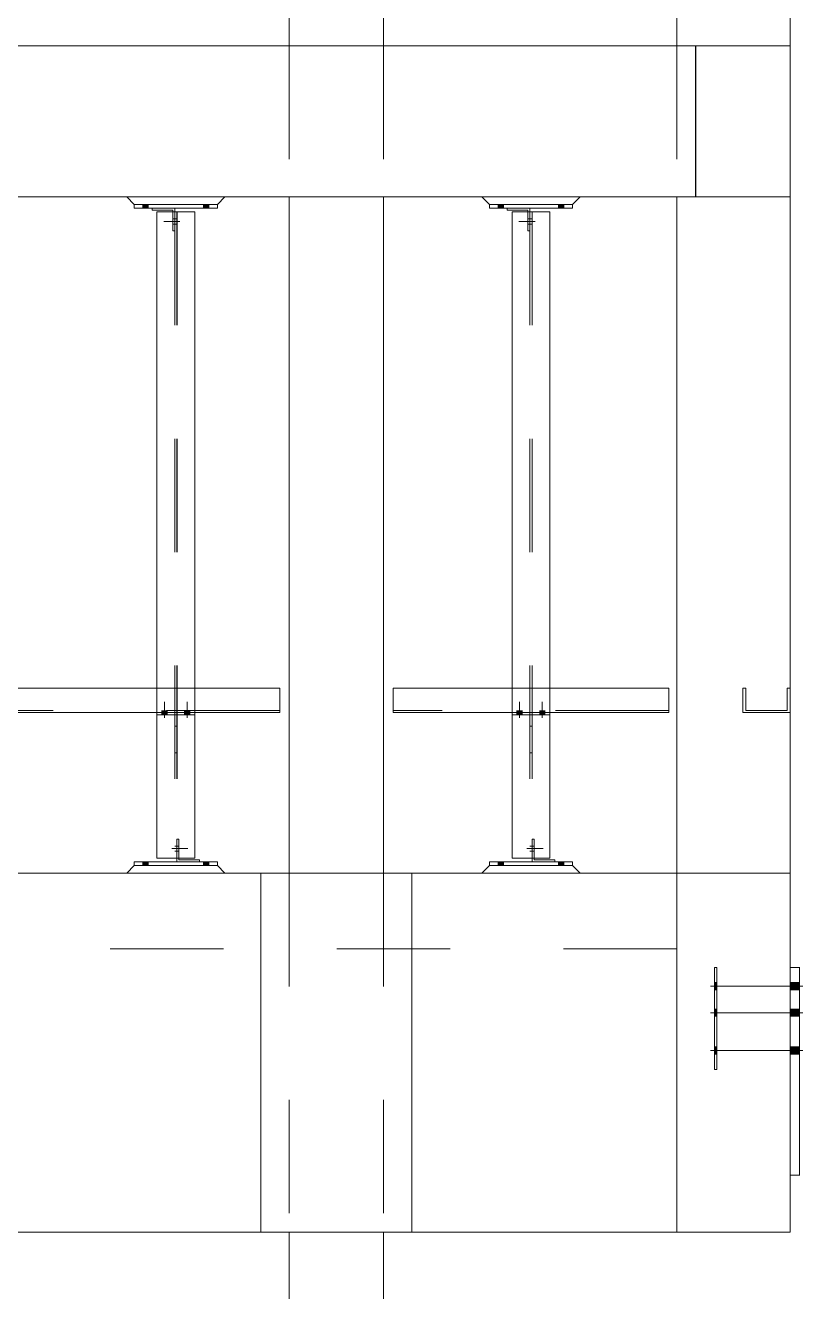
# Model space of a CAD drawing. Header units: millimetres. Extents: x 663313 to 1226001, y 1431724 to 1620898.
# Drawn here: x 663548.433 to 663550.472, y 1524734.771 to 1524738.122 of the extents above; entities that cross this region are included whole.
import ezdxf

# ---------------------------------------------------------------- set-up
doc = ezdxf.new("R2010")
doc.units = ezdxf.units.MM
for name, pattern in [('XKITLINE00', [0]), ('XKITLINE01', [4, 1, -1, 1, -1]), ('XKITLINE02', [4, 2, -2])]:
    doc.linetypes.add(name, pattern=pattern)
for name, color, linetype, lineweight in [('Bolt', 7, 'Continuous', 0), ('Part', 7, 'Continuous', 0), ('S-GRID', 7, 'Continuous', 9)]:
    doc.layers.add(name, color=color, linetype=linetype, lineweight=lineweight)
doc.layers.add('VPORT', color=7, linetype='Continuous')

# ---------------------------------------------------------------- blocks, each defined once
blk = doc.blocks.new('*A14371910')
at = {"layer": 'S-GRID', "color": 7, "linetype": 'XKITLINE01', "lineweight": 0}
blk.add_line((181.371058, 154.391804), (416.137168, 154.391804), dxfattribs=at)
blk = doc.blocks.new('*A14391912')
at = {"layer": 'Part', "color": 7, "linetype": 'XKITLINE02', "lineweight": 0}
for p, q in [((240.111161, 154.391804), (376.452929, 154.391804)), ((376.452546, 154.391804), (376.452546, 153.058471)), ((376.452546, 153.058471), (240.111161, 153.058471)), ((376.452546, 153.058471), (376.452929, 153.058471))]:
    blk.add_line(p, q, dxfattribs=at)
blk = doc.blocks.new('*A14431916')
at = {"layer": 'Part', "color": 7, "linetype": 'XKITLINE00', "lineweight": 0}
for p, q in [((369.611346, 175.058471), (369.611346, 168.991804)), ((371.278012, 175.058471), (371.278012, 168.991804)), ((369.611346, 166.325138), (369.611346, 154.391804)), ((371.278012, 166.325138), (371.278012, 154.391804))]:
    blk.add_line(p, q, dxfattribs=at)
at = {"layer": 'Part', "color": 7, "linetype": 'XKITLINE02', "lineweight": 0}
for p, q in [((369.611346, 168.991804), (369.611346, 166.325138)), ((371.278012, 168.991804), (371.278012, 166.325138)), ((371.278012, 154.391804), (369.611346, 154.391804)), ((371.279611, 154.391804), (371.278012, 154.391804))]:
    blk.add_line(p, q, dxfattribs=at)
blk = doc.blocks.new('*A14441917')
at = {"layer": 'Part', "color": 7, "linetype": 'XKITLINE00', "lineweight": 0}
for p, q in [((376.451388, 154.391804), (351.278009, 154.391804)), ((351.278009, 154.391804), (351.278009, 148.058471)), ((376.451388, 154.391804), (376.451388, 148.058471)), ((376.451388, 148.058471), (351.278009, 148.058471))]:
    blk.add_line(p, q, dxfattribs=at)
at = {"layer": 'Part', "color": 7, "linetype": 'XKITLINE02', "lineweight": 0}
for p, q in [((351.279228, 148.058471), (351.279228, 154.391804)), ((376.452607, 154.391804), (376.451388, 154.391804)), ((376.452607, 154.391804), (376.451388, 154.391804)), ((376.452607, 148.058471), (376.452607, 154.391804)), ((376.451388, 148.058471), (376.452607, 148.058471)), ((376.451388, 148.058471), (376.452607, 148.058471))]:
    blk.add_line(p, q, dxfattribs=at)
blk = doc.blocks.new('*A14451918')
at = {"layer": 'Part', "color": 7, "linetype": 'XKITLINE00', "lineweight": 0}
for p, q in [((351.444676, 157.225138), (351.444676, 157.658471)), ((351.444676, 157.658471), (351.444715, 157.658471)), ((369.445281, 157.658471), (351.444676, 157.658471)), ((369.444672, 157.658471), (369.444672, 157.225138)), ((369.445242, 157.265138), (369.445242, 157.658471)), ((369.445281, 157.225138), (351.444676, 157.225138)), ((369.445242, 157.265138), (369.444672, 157.265138)), ((369.444711, 157.265138), (369.445242, 157.265138)), ((369.445281, 157.265138), (369.445281, 157.225138))]:
    blk.add_line(p, q, dxfattribs=at)
at = {"layer": 'Part', "color": 7, "linetype": 'XKITLINE02', "lineweight": 0}
for p, q in [((351.444715, 157.658471), (351.444715, 157.265138)), ((351.445247, 157.265138), (351.445247, 157.658471)), ((351.445247, 157.658471), (351.445286, 157.658471)), ((351.445286, 157.658471), (351.445286, 157.225138)), ((369.444711, 157.658471), (369.444672, 157.658471)), ((369.444711, 157.265138), (369.444711, 157.658471)), ((369.445281, 157.658471), (369.445242, 157.658471)), ((369.445281, 157.658471), (369.445281, 157.265138)), ((351.445286, 157.225138), (351.444676, 157.225138)), ((351.444715, 157.265138), (351.445247, 157.265138)), ((369.444672, 157.265138), (351.444715, 157.265138))]:
    blk.add_line(p, q, dxfattribs=at)
blk = doc.blocks.new('*A14541927')
at = {"layer": 'Bolt'}
for points in [[(367.126, 154.592), (367.126, 154.525), (367.032, 154.525), (367.032, 154.592)], [(368.192, 154.592), (368.192, 154.525), (368.099, 154.525), (368.099, 154.592)]]:
    blk.add_hatch(color=7, dxfattribs=at).paths.add_polyline_path(points, flags=17)
at = {"layer": 'Bolt', "color": 7, "linetype": 'XKITLINE00', "lineweight": 0}
for p, q in [((367.032, 154.525), (367.032, 154.592)), ((367.079, 154.525), (367.079, 154.592)), ((367.126, 154.525), (367.126, 154.592)), ((368.099, 154.525), (368.099, 154.592)), ((368.146, 154.525), (368.146, 154.592)), ((368.192, 154.525), (368.192, 154.592))]:
    blk.add_line(p, q, dxfattribs=at)
blk = doc.blocks.new('*A14551928')
at = {"layer": 'Bolt', "color": 7, "linetype": 'XKITLINE02', "lineweight": 0}
for p, q in [((367.592159, 154.871804), (367.632159, 154.871804)), ((367.632098, 154.871804), (367.665432, 154.871804)), ((367.539394, 154.825138), (367.825527, 154.825138)), ((367.592228, 154.778471), (367.632228, 154.778471)), ((367.632289, 154.778471), (367.665622, 154.778471))]:
    blk.add_line(p, q, dxfattribs=at)
blk = doc.blocks.new('*A14561929')
at = {"layer": 'Part', "color": 7, "linetype": 'XKITLINE02', "lineweight": 0}
for p, q in [((367.632047, 154.991804), (367.665673, 154.991804)), ((367.632047, 154.991804), (367.632047, 154.658471)), ((367.63234, 154.591804), (367.63234, 154.991804)), ((367.665381, 154.991804), (367.665381, 154.658471)), ((367.665673, 154.991804), (367.665673, 154.658471)), ((368.03234, 154.591804), (367.632047, 154.591804))]:
    blk.add_line(p, q, dxfattribs=at)
at = {"layer": 'Part', "color": 7, "linetype": 'XKITLINE00', "lineweight": 0}
for p, q in [((367.632047, 154.658471), (367.632047, 154.591804)), ((367.665381, 154.658471), (367.665381, 154.625138)), ((367.665381, 154.625138), (368.032047, 154.625138)), ((367.665673, 154.658471), (367.665673, 154.625138)), ((368.032047, 154.625138), (368.03234, 154.625138)), ((368.03234, 154.625138), (368.032047, 154.625138)), ((368.032047, 154.625138), (368.032047, 154.591804)), ((368.03234, 154.625138), (368.03234, 154.591804))]:
    blk.add_line(p, q, dxfattribs=at)
blk = doc.blocks.new('*A14571930')
at = {"layer": 'Part', "color": 7, "linetype": 'XKITLINE00', "lineweight": 0}
for p, q in [((366.878592, 154.525138), (366.745161, 154.391804)), ((368.345258, 154.525138), (366.878592, 154.525138)), ((368.345795, 154.525138), (368.345258, 154.525138)), ((368.345258, 154.525138), (368.478494, 154.391804)), ((368.479226, 154.391804), (368.345795, 154.525138))]:
    blk.add_line(p, q, dxfattribs=at)
at = {"layer": 'Part', "color": 7, "linetype": 'XKITLINE02', "lineweight": 0}
for p, q in [((366.745161, 154.391804), (366.745893, 154.391804)), ((368.479226, 154.391804), (366.745161, 154.391804)), ((366.745893, 154.391804), (366.879129, 154.525138)), ((368.345795, 154.525138), (368.345258, 154.525138))]:
    blk.add_line(p, q, dxfattribs=at)
blk = doc.blocks.new('*A14581931')
at = {"layer": 'Part', "color": 7, "linetype": 'XKITLINE00', "lineweight": 0}
for p, q in [((368.345795, 154.591804), (366.878592, 154.591804)), ((366.878592, 154.525138), (366.878592, 154.591804)), ((368.345795, 154.525138), (366.878592, 154.525138)), ((368.345258, 154.591804), (368.345795, 154.591804)), ((368.345258, 154.591804), (368.345258, 154.525138)), ((368.345258, 154.525138), (368.345795, 154.525138)), ((368.345795, 154.525138), (368.345795, 154.591804))]:
    blk.add_line(p, q, dxfattribs=at)
at = {"layer": 'Part', "color": 7, "linetype": 'XKITLINE02', "lineweight": 0}
blk.add_line((366.879129, 154.525138), (366.879129, 154.591804), dxfattribs=at)
blk = doc.blocks.new('*A14591932')
at = {"layer": 'Bolt'}
for points in [[(373.392, 154.592), (373.392, 154.525), (373.299, 154.525), (373.299, 154.592)], [(374.459, 154.592), (374.459, 154.525), (374.365, 154.525), (374.365, 154.592)]]:
    blk.add_hatch(color=7, dxfattribs=at).paths.add_polyline_path(points, flags=17)
at = {"layer": 'Bolt', "color": 7, "linetype": 'XKITLINE00', "lineweight": 0}
for p, q in [((373.299, 154.525), (373.299, 154.592)), ((373.346, 154.525), (373.346, 154.592)), ((373.392, 154.525), (373.392, 154.592)), ((374.365, 154.525), (374.365, 154.592)), ((374.412, 154.525), (374.412, 154.592)), ((374.459, 154.525), (374.459, 154.592))]:
    blk.add_line(p, q, dxfattribs=at)
blk = doc.blocks.new('*A14601933')
at = {"layer": 'Bolt', "color": 7, "linetype": 'XKITLINE02', "lineweight": 0}
for p, q in [((373.858824, 154.871804), (373.898824, 154.871804)), ((373.898763, 154.871804), (373.932097, 154.871804)), ((373.806058, 154.825138), (374.092192, 154.825138)), ((373.858893, 154.778471), (373.898893, 154.778471)), ((373.898954, 154.778471), (373.932287, 154.778471))]:
    blk.add_line(p, q, dxfattribs=at)
blk = doc.blocks.new('*A14611934')
at = {"layer": 'Part', "color": 7, "linetype": 'XKITLINE02', "lineweight": 0}
for p, q in [((373.898712, 154.991804), (373.932338, 154.991804)), ((373.898712, 154.991804), (373.898712, 154.658471)), ((373.899005, 154.591804), (373.899005, 154.991804)), ((373.932046, 154.991804), (373.932046, 154.658471)), ((373.932338, 154.991804), (373.932338, 154.658471)), ((374.299005, 154.591804), (373.898712, 154.591804))]:
    blk.add_line(p, q, dxfattribs=at)
at = {"layer": 'Part', "color": 7, "linetype": 'XKITLINE00', "lineweight": 0}
for p, q in [((373.898712, 154.658471), (373.898712, 154.591804)), ((373.932046, 154.658471), (373.932046, 154.625138)), ((373.932046, 154.625138), (374.298712, 154.625138)), ((373.932338, 154.658471), (373.932338, 154.625138)), ((374.298712, 154.625138), (374.299005, 154.625138)), ((374.299005, 154.625138), (374.298712, 154.625138)), ((374.298712, 154.625138), (374.298712, 154.591804)), ((374.299005, 154.625138), (374.299005, 154.591804))]:
    blk.add_line(p, q, dxfattribs=at)
blk = doc.blocks.new('*A14621935')
at = {"layer": 'Part', "color": 7, "linetype": 'XKITLINE00', "lineweight": 0}
for p, q in [((373.145257, 154.525138), (373.011826, 154.391804)), ((374.611923, 154.525138), (373.145257, 154.525138)), ((374.61246, 154.525138), (374.611923, 154.525138)), ((374.611923, 154.525138), (374.745159, 154.391804)), ((374.745891, 154.391804), (374.61246, 154.525138))]:
    blk.add_line(p, q, dxfattribs=at)
at = {"layer": 'Part', "color": 7, "linetype": 'XKITLINE02', "lineweight": 0}
for p, q in [((373.011826, 154.391804), (373.012558, 154.391804)), ((374.745891, 154.391804), (373.011826, 154.391804)), ((373.012558, 154.391804), (373.145794, 154.525138)), ((374.61246, 154.525138), (374.611923, 154.525138))]:
    blk.add_line(p, q, dxfattribs=at)
blk = doc.blocks.new('*A14631936')
at = {"layer": 'Part', "color": 7, "linetype": 'XKITLINE00', "lineweight": 0}
for p, q in [((374.61246, 154.591804), (373.145257, 154.591804)), ((373.145257, 154.525138), (373.145257, 154.591804)), ((374.61246, 154.525138), (373.145257, 154.525138)), ((374.611923, 154.591804), (374.61246, 154.591804)), ((374.611923, 154.591804), (374.611923, 154.525138)), ((374.611923, 154.525138), (374.61246, 154.525138)), ((374.61246, 154.525138), (374.61246, 154.591804))]:
    blk.add_line(p, q, dxfattribs=at)
at = {"layer": 'Part', "color": 7, "linetype": 'XKITLINE02', "lineweight": 0}
blk.add_line((373.145794, 154.525138), (373.145794, 154.591804), dxfattribs=at)
blk = doc.blocks.new('*A14641937')
at = {"layer": 'Part', "color": 7, "linetype": 'XKITLINE00', "lineweight": 0}
for p, q in [((371.444671, 157.225138), (371.444671, 157.658471)), ((371.444671, 157.658471), (371.44471, 157.658471)), ((376.311946, 157.658471), (371.444671, 157.658471)), ((376.311336, 157.658471), (376.311336, 157.225138)), ((376.311907, 157.265138), (376.311907, 157.658471)), ((376.311946, 157.225138), (371.444671, 157.225138)), ((376.311907, 157.265138), (376.311336, 157.265138)), ((376.311375, 157.265138), (376.311907, 157.265138)), ((376.311946, 157.265138), (376.311946, 157.225138))]:
    blk.add_line(p, q, dxfattribs=at)
at = {"layer": 'Part', "color": 7, "linetype": 'XKITLINE02', "lineweight": 0}
for p, q in [((371.44471, 157.658471), (371.44471, 157.265138)), ((371.445242, 157.265138), (371.445242, 157.658471)), ((371.445242, 157.658471), (371.445281, 157.658471)), ((371.445281, 157.658471), (371.445281, 157.225138)), ((376.311375, 157.658471), (376.311336, 157.658471)), ((376.311375, 157.265138), (376.311375, 157.658471)), ((376.311946, 157.658471), (376.311907, 157.658471)), ((376.311946, 157.658471), (376.311946, 157.265138)), ((371.445281, 157.225138), (371.444671, 157.225138)), ((371.44471, 157.265138), (371.445242, 157.265138)), ((376.311336, 157.265138), (371.44471, 157.265138))]:
    blk.add_line(p, q, dxfattribs=at)
blk = doc.blocks.new('*A14651938')
at = {"layer": 'Part', "color": 7, "linetype": 'XKITLINE00', "lineweight": 0}
for p, q in [((373.85803, 156.985138), (373.85803, 157.185138)), ((373.89803, 157.185138), (373.85803, 157.185138)), ((373.89803, 156.985138), (373.89803, 157.185138)), ((373.898615, 156.518471), (373.898615, 157.185138)), ((373.858468, 156.518471), (373.85803, 156.985138)), ((373.85803, 156.985138), (373.89803, 156.985138)), ((373.89803, 156.985138), (373.898468, 156.518471)), ((373.898615, 156.518471), (373.858468, 156.518471)), ((373.898468, 156.518471), (373.898615, 156.518471))]:
    blk.add_line(p, q, dxfattribs=at)
at = {"layer": 'Part', "color": 7, "linetype": 'XKITLINE02', "lineweight": 0}
for p, q in [((373.85803, 157.185138), (373.858615, 157.185138)), ((373.858615, 157.185138), (373.858615, 156.518471)), ((373.89803, 157.185138), (373.898615, 157.185138)), ((373.898615, 157.185138), (373.89803, 157.185138)), ((373.858615, 156.518471), (373.858468, 156.518471))]:
    blk.add_line(p, q, dxfattribs=at)
blk = doc.blocks.new('*A14661939')
at = {"layer": 'Part', "color": 7, "linetype": 'XKITLINE00', "lineweight": 0}
for p, q in [((373.544696, 157.185138), (373.544696, 157.225138)), ((374.211363, 157.185138), (373.544696, 157.185138)), ((374.211363, 157.185138), (374.211363, 157.225138)), ((374.211948, 157.185138), (374.211363, 157.185138)), ((374.211948, 157.185138), (374.211363, 157.185138)), ((374.211948, 157.225138), (374.211948, 157.185138))]:
    blk.add_line(p, q, dxfattribs=at)
at = {"layer": 'Part', "color": 7, "linetype": 'XKITLINE02', "lineweight": 0}
for p, q in [((374.211948, 157.225138), (373.544696, 157.225138)), ((373.545281, 157.185138), (373.545281, 157.225138)), ((374.211363, 157.225138), (374.211948, 157.225138))]:
    blk.add_line(p, q, dxfattribs=at)
blk = doc.blocks.new('*A14671940')
at = {"layer": 'Bolt'}
for points in [[(373.725, 157.265), (373.725, 157.225), (373.632, 157.225), (373.632, 157.265)], [(373.725, 157.225), (373.725, 157.185), (373.632, 157.185), (373.632, 157.225)], [(374.125, 157.265), (374.125, 157.225), (374.032, 157.225), (374.032, 157.265)], [(374.125, 157.225), (374.125, 157.185), (374.032, 157.185), (374.032, 157.225)]]:
    blk.add_hatch(color=7, dxfattribs=at).paths.add_polyline_path(points, flags=17)
at = {"layer": 'Bolt', "color": 7, "linetype": 'XKITLINE00', "lineweight": 0}
for p, q in [((373.678, 157.132), (373.678, 157.418)), ((374.078, 157.132), (374.078, 157.418)), ((373.632, 157.225), (373.632, 157.265)), ((373.632, 157.185), (373.632, 157.225)), ((373.725, 157.225), (373.725, 157.265)), ((373.725, 157.185), (373.725, 157.225)), ((374.032, 157.225), (374.032, 157.265)), ((374.032, 157.185), (374.032, 157.225)), ((374.125, 157.225), (374.125, 157.265)), ((374.125, 157.185), (374.125, 157.225))]:
    blk.add_line(p, q, dxfattribs=at)
blk = doc.blocks.new('*A14681941')
at = {"layer": 'Part', "color": 7, "linetype": 'XKITLINE00', "lineweight": 0}
for p, q in [((367.278031, 157.185138), (367.278031, 157.225138)), ((367.944698, 157.185138), (367.278031, 157.185138)), ((367.944698, 157.185138), (367.944698, 157.225138)), ((367.945283, 157.185138), (367.944698, 157.185138)), ((367.945283, 157.185138), (367.944698, 157.185138)), ((367.945283, 157.225138), (367.945283, 157.185138))]:
    blk.add_line(p, q, dxfattribs=at)
at = {"layer": 'Part', "color": 7, "linetype": 'XKITLINE02', "lineweight": 0}
for p, q in [((367.945283, 157.225138), (367.278031, 157.225138)), ((367.278616, 157.185138), (367.278616, 157.225138)), ((367.944698, 157.225138), (367.945283, 157.225138))]:
    blk.add_line(p, q, dxfattribs=at)
blk = doc.blocks.new('*A14691942')
at = {"layer": 'Part', "color": 7, "linetype": 'XKITLINE00', "lineweight": 0}
for p, q in [((367.591365, 156.985138), (367.591365, 157.185138)), ((367.631365, 157.185138), (367.591365, 157.185138)), ((367.631365, 156.985138), (367.631365, 157.185138)), ((367.63195, 156.518471), (367.63195, 157.185138)), ((367.591803, 156.518471), (367.591365, 156.985138)), ((367.591365, 156.985138), (367.631365, 156.985138)), ((367.631365, 156.985138), (367.631803, 156.518471)), ((367.63195, 156.518471), (367.591803, 156.518471)), ((367.631803, 156.518471), (367.63195, 156.518471))]:
    blk.add_line(p, q, dxfattribs=at)
at = {"layer": 'Part', "color": 7, "linetype": 'XKITLINE02', "lineweight": 0}
for p, q in [((367.591365, 157.185138), (367.59195, 157.185138)), ((367.59195, 157.185138), (367.59195, 156.518471)), ((367.631365, 157.185138), (367.63195, 157.185138)), ((367.63195, 157.185138), (367.631365, 157.185138)), ((367.59195, 156.518471), (367.591803, 156.518471))]:
    blk.add_line(p, q, dxfattribs=at)
blk = doc.blocks.new('*A14701943')
at = {"layer": 'Bolt'}
for points in [[(367.458, 157.265), (367.458, 157.225), (367.365, 157.225), (367.365, 157.265)], [(367.458, 157.225), (367.458, 157.185), (367.365, 157.185), (367.365, 157.225)], [(367.858, 157.265), (367.858, 157.225), (367.765, 157.225), (367.765, 157.265)], [(367.858, 157.225), (367.858, 157.185), (367.765, 157.185), (367.765, 157.225)]]:
    blk.add_hatch(color=7, dxfattribs=at).paths.add_polyline_path(points, flags=17)
at = {"layer": 'Bolt', "color": 7, "linetype": 'XKITLINE00', "lineweight": 0}
for p, q in [((367.412, 157.132), (367.412, 157.418)), ((367.812, 157.132), (367.812, 157.418)), ((367.365, 157.225), (367.365, 157.265)), ((367.365, 157.185), (367.365, 157.225)), ((367.458, 157.225), (367.458, 157.265)), ((367.458, 157.185), (367.458, 157.225)), ((367.765, 157.225), (367.765, 157.265)), ((367.765, 157.185), (367.765, 157.225)), ((367.858, 157.225), (367.858, 157.265)), ((367.858, 157.185), (367.858, 157.225))]:
    blk.add_line(p, q, dxfattribs=at)
blk = doc.blocks.new('*A14771950')
at = {"layer": 'Part', "color": 7, "linetype": 'XKITLINE00', "lineweight": 0}
for p, q in [((373.545281, 166.058471), (373.545281, 157.658471)), ((374.212397, 166.058471), (373.545281, 166.058471)), ((374.211948, 166.058471), (374.211948, 157.658471)), ((374.212436, 166.058471), (374.212397, 166.058471)), ((374.212397, 166.058471), (374.212397, 157.658471)), ((373.545281, 157.185138), (373.545281, 154.658471)), ((374.211948, 157.225138), (374.211948, 154.658471)), ((374.212397, 157.225138), (374.212397, 154.658471)), ((374.212397, 154.658471), (373.545281, 154.658471)), ((374.212397, 154.658471), (374.212436, 154.658471))]:
    blk.add_line(p, q, dxfattribs=at)
at = {"layer": 'Part', "color": 7, "linetype": 'XKITLINE02', "lineweight": 0}
for p, q in [((373.54532, 166.058471), (373.54532, 154.658471)), ((373.54573, 166.058471), (373.54573, 154.658471)), ((373.545769, 154.658471), (373.545769, 166.058471)), ((373.858654, 166.058471), (373.858654, 154.658471)), ((373.859063, 166.058471), (373.859063, 154.658471)), ((373.898654, 166.058471), (373.898654, 154.658471)), ((373.899063, 166.058471), (373.899063, 154.658471)), ((374.212436, 166.058471), (374.211948, 166.058471)), ((374.211987, 166.058471), (374.211987, 154.658471)), ((374.212436, 154.658471), (374.212436, 166.058471)), ((373.545281, 157.658471), (373.545281, 157.185138)), ((374.211948, 157.658471), (374.211948, 157.225138)), ((374.212397, 157.658471), (374.212397, 157.225138)), ((374.212436, 154.658471), (374.211948, 154.658471))]:
    blk.add_line(p, q, dxfattribs=at)
blk = doc.blocks.new('*A14781951')
at = {"layer": 'Part', "color": 7, "linetype": 'XKITLINE00', "lineweight": 0}
for p, q in [((367.945283, 166.058471), (367.278616, 166.058471)), ((367.278616, 166.058471), (367.278616, 157.658471)), ((367.945322, 166.058471), (367.945283, 166.058471)), ((367.945732, 166.058471), (367.945283, 166.058471)), ((367.945283, 166.058471), (367.945283, 157.658471)), ((367.945732, 166.058471), (367.945732, 157.658471)), ((367.945771, 166.058471), (367.945732, 166.058471)), ((367.278616, 157.185138), (367.278616, 154.658471)), ((367.945283, 157.225138), (367.945283, 154.658471)), ((367.945732, 157.225138), (367.945732, 154.658471)), ((367.278655, 154.658471), (367.278616, 154.658471)), ((367.278616, 154.658471), (367.945283, 154.658471)), ((367.945283, 154.658471), (367.945322, 154.658471)), ((367.945732, 154.658471), (367.945283, 154.658471)), ((367.945732, 154.658471), (367.945771, 154.658471))]:
    blk.add_line(p, q, dxfattribs=at)
at = {"layer": 'Part', "color": 7, "linetype": 'XKITLINE02', "lineweight": 0}
for p, q in [((367.278655, 166.058471), (367.278655, 154.658471)), ((367.279065, 166.058471), (367.279065, 154.658471)), ((367.279104, 154.658471), (367.279104, 166.058471)), ((367.591989, 166.058471), (367.591989, 154.658471)), ((367.592398, 166.058471), (367.592398, 154.658471)), ((367.631989, 166.058471), (367.631989, 154.658471)), ((367.632398, 166.058471), (367.632398, 154.658471)), ((367.945771, 166.058471), (367.945283, 166.058471)), ((367.945322, 154.658471), (367.945322, 166.058471)), ((367.945771, 154.658471), (367.945771, 166.058471)), ((367.278616, 157.658471), (367.278616, 157.185138)), ((367.945283, 157.658471), (367.945283, 157.225138)), ((367.945732, 157.658471), (367.945732, 157.225138)), ((367.945771, 154.658471), (367.945283, 154.658471))]:
    blk.add_line(p, q, dxfattribs=at)
blk = doc.blocks.new('*A14791952')
at = {"layer": 'Bolt'}
for points in [[(367.126, 166.192), (367.126, 166.125), (367.032, 166.125), (367.032, 166.192)], [(368.192, 166.192), (368.192, 166.125), (368.099, 166.125), (368.099, 166.192)]]:
    blk.add_hatch(color=7, dxfattribs=at).paths.add_polyline_path(points, flags=17)
at = {"layer": 'Bolt', "color": 7, "linetype": 'XKITLINE00', "lineweight": 0}
for p, q in [((367.032, 166.192), (367.032, 166.125)), ((367.079, 166.192), (367.079, 166.125)), ((367.126, 166.192), (367.126, 166.125)), ((368.099, 166.192), (368.099, 166.125)), ((368.146, 166.192), (368.146, 166.125)), ((368.192, 166.192), (368.192, 166.125))]:
    blk.add_line(p, q, dxfattribs=at)
blk = doc.blocks.new('*A14801953')
at = {"layer": 'Bolt', "color": 7, "linetype": 'XKITLINE02', "lineweight": 0}
for p, q in [((367.684993, 165.891804), (367.39886, 165.891804)), ((367.592098, 165.845138), (367.558765, 165.845138)), ((367.592289, 165.938471), (367.558955, 165.938471)), ((367.632159, 165.845138), (367.592159, 165.845138)), ((367.632228, 165.938471), (367.592228, 165.938471))]:
    blk.add_line(p, q, dxfattribs=at)
blk = doc.blocks.new('*A14811954')
at = {"layer": 'Part', "color": 7, "linetype": 'XKITLINE00', "lineweight": 0}
for p, q in [((367.192047, 166.125138), (367.192047, 166.091804)), ((367.192047, 166.091804), (367.558714, 166.091804)), ((367.558714, 166.091804), (367.558714, 166.058471)), ((367.592047, 166.125138), (367.592047, 166.058471)), ((367.59234, 166.125138), (367.59234, 166.058471))]:
    blk.add_line(p, q, dxfattribs=at)
at = {"layer": 'Part', "color": 7, "linetype": 'XKITLINE02', "lineweight": 0}
for p, q in [((367.59234, 166.125138), (367.192047, 166.125138)), ((367.19234, 166.091804), (367.19234, 166.125138)), ((367.559006, 166.091804), (367.558714, 166.091804)), ((367.558714, 166.058471), (367.558714, 165.725138)), ((367.559006, 165.725138), (367.559006, 166.091804)), ((367.592047, 166.058471), (367.592047, 165.725138)), ((367.59234, 166.058471), (367.59234, 165.725138)), ((367.59234, 165.725138), (367.558714, 165.725138))]:
    blk.add_line(p, q, dxfattribs=at)
blk = doc.blocks.new('*A14821955')
at = {"layer": 'Part', "color": 7, "linetype": 'XKITLINE00', "lineweight": 0}
for p, q in [((366.878592, 166.191804), (366.745161, 166.325138)), ((368.478494, 166.325138), (368.345258, 166.191804)), ((368.479226, 166.325138), (368.345795, 166.191804)), ((368.345258, 166.191804), (366.878592, 166.191804)), ((368.345795, 166.191804), (368.345258, 166.191804))]:
    blk.add_line(p, q, dxfattribs=at)
at = {"layer": 'Part', "color": 7, "linetype": 'XKITLINE02', "lineweight": 0}
for p, q in [((368.479226, 166.325138), (366.745161, 166.325138)), ((366.745893, 166.325138), (366.879129, 166.191804)), ((368.478494, 166.325138), (368.479226, 166.325138)), ((366.879129, 166.191804), (366.878592, 166.191804))]:
    blk.add_line(p, q, dxfattribs=at)
blk = doc.blocks.new('*A14831956')
at = {"layer": 'Part', "color": 7, "linetype": 'XKITLINE00', "lineweight": 0}
for p, q in [((368.345258, 166.191804), (366.878592, 166.191804)), ((366.878592, 166.191804), (366.878592, 166.125138)), ((368.345258, 166.125138), (366.878592, 166.125138)), ((368.345795, 166.191804), (368.345258, 166.191804)), ((368.345258, 166.191804), (368.345795, 166.191804)), ((368.345258, 166.125138), (368.345258, 166.191804)), ((368.345258, 166.125138), (368.345795, 166.125138)), ((368.345795, 166.125138), (368.345258, 166.125138)), ((368.345795, 166.125138), (368.345795, 166.191804))]:
    blk.add_line(p, q, dxfattribs=at)
at = {"layer": 'Part', "color": 7, "linetype": 'XKITLINE02', "lineweight": 0}
blk.add_line((366.879129, 166.125138), (366.879129, 166.191804), dxfattribs=at)
blk = doc.blocks.new('*A14841957')
at = {"layer": 'Bolt'}
for points in [[(373.392, 166.192), (373.392, 166.125), (373.299, 166.125), (373.299, 166.192)], [(374.459, 166.192), (374.459, 166.125), (374.365, 166.125), (374.365, 166.192)]]:
    blk.add_hatch(color=7, dxfattribs=at).paths.add_polyline_path(points, flags=17)
at = {"layer": 'Bolt', "color": 7, "linetype": 'XKITLINE00', "lineweight": 0}
for p, q in [((373.299, 166.192), (373.299, 166.125)), ((373.346, 166.192), (373.346, 166.125)), ((373.392, 166.192), (373.392, 166.125)), ((374.365, 166.192), (374.365, 166.125)), ((374.412, 166.192), (374.412, 166.125)), ((374.459, 166.192), (374.459, 166.125))]:
    blk.add_line(p, q, dxfattribs=at)
blk = doc.blocks.new('*A14851958')
at = {"layer": 'Bolt', "color": 7, "linetype": 'XKITLINE02', "lineweight": 0}
for p, q in [((373.951658, 165.891804), (373.665525, 165.891804)), ((373.858763, 165.845138), (373.82543, 165.845138)), ((373.858954, 165.938471), (373.82562, 165.938471)), ((373.898824, 165.845138), (373.858824, 165.845138)), ((373.898893, 165.938471), (373.858893, 165.938471))]:
    blk.add_line(p, q, dxfattribs=at)
blk = doc.blocks.new('*A14861959')
at = {"layer": 'Part', "color": 7, "linetype": 'XKITLINE00', "lineweight": 0}
for p, q in [((373.458712, 166.125138), (373.458712, 166.091804)), ((373.458712, 166.091804), (373.825379, 166.091804)), ((373.825379, 166.091804), (373.825379, 166.058471)), ((373.858712, 166.125138), (373.858712, 166.058471)), ((373.859005, 166.125138), (373.859005, 166.058471))]:
    blk.add_line(p, q, dxfattribs=at)
at = {"layer": 'Part', "color": 7, "linetype": 'XKITLINE02', "lineweight": 0}
for p, q in [((373.859005, 166.125138), (373.458712, 166.125138)), ((373.459005, 166.091804), (373.459005, 166.125138)), ((373.825671, 166.091804), (373.825379, 166.091804)), ((373.825379, 166.058471), (373.825379, 165.725138)), ((373.825671, 165.725138), (373.825671, 166.091804)), ((373.858712, 166.058471), (373.858712, 165.725138)), ((373.859005, 166.058471), (373.859005, 165.725138)), ((373.859005, 165.725138), (373.825379, 165.725138))]:
    blk.add_line(p, q, dxfattribs=at)
blk = doc.blocks.new('*A14871960')
at = {"layer": 'Part', "color": 7, "linetype": 'XKITLINE00', "lineweight": 0}
for p, q in [((373.145257, 166.191804), (373.011826, 166.325138)), ((374.611923, 166.191804), (374.745159, 166.325138)), ((374.61246, 166.191804), (374.745891, 166.325138)), ((374.611923, 166.191804), (373.145257, 166.191804)), ((374.61246, 166.191804), (374.611923, 166.191804))]:
    blk.add_line(p, q, dxfattribs=at)
at = {"layer": 'Part', "color": 7, "linetype": 'XKITLINE02', "lineweight": 0}
for p, q in [((374.745891, 166.325138), (373.011826, 166.325138)), ((373.012558, 166.325138), (373.145794, 166.191804)), ((374.745159, 166.325138), (374.745891, 166.325138)), ((373.145794, 166.191804), (373.145257, 166.191804))]:
    blk.add_line(p, q, dxfattribs=at)
blk = doc.blocks.new('*A14881961')
at = {"layer": 'Part', "color": 7, "linetype": 'XKITLINE00', "lineweight": 0}
for p, q in [((374.611923, 166.191804), (373.145257, 166.191804)), ((373.145257, 166.191804), (373.145257, 166.125138)), ((374.611923, 166.125138), (373.145257, 166.125138)), ((374.61246, 166.191804), (374.611923, 166.191804)), ((374.611923, 166.191804), (374.61246, 166.191804)), ((374.611923, 166.125138), (374.611923, 166.191804)), ((374.611923, 166.125138), (374.61246, 166.125138)), ((374.61246, 166.125138), (374.611923, 166.125138)), ((374.61246, 166.125138), (374.61246, 166.191804))]:
    blk.add_line(p, q, dxfattribs=at)
at = {"layer": 'Part', "color": 7, "linetype": 'XKITLINE02', "lineweight": 0}
blk.add_line((373.145794, 166.125138), (373.145794, 166.191804), dxfattribs=at)
blk = doc.blocks.new('*A14891962')
at = {"layer": 'Part', "color": 7, "linetype": 'XKITLINE02', "lineweight": 0}
for p, q in [((377.672865, 157.658471), (377.619519, 157.658471)), ((377.619519, 157.658471), (377.619519, 157.225138)), ((377.672852, 157.265138), (377.672852, 157.658471)), ((378.399519, 157.265138), (378.399519, 157.658471)), ((378.399519, 157.658471), (378.452852, 157.658471)), ((378.452852, 157.225138), (377.619519, 157.225138)), ((378.399532, 157.265138), (377.672852, 157.265138))]:
    blk.add_line(p, q, dxfattribs=at)
at = {"layer": 'Part', "color": 7, "linetype": 'XKITLINE00', "lineweight": 0}
for p, q in [((378.452852, 157.225138), (378.452852, 157.658471)), ((378.452852, 157.658471), (378.452865, 157.658471)), ((378.452865, 157.225138), (378.452852, 157.225138))]:
    blk.add_line(p, q, dxfattribs=at)
blk = doc.blocks.new('*A14901963')
at = {"layer": 'Part', "color": 7, "linetype": 'XKITLINE00', "lineweight": 0}
for p, q in [((376.451403, 177.725138), (376.451403, 168.991804)), ((378.451402, 154.391804), (378.451402, 177.725138)), ((378.452865, 154.391804), (378.452865, 177.725138)), ((376.451403, 166.325138), (376.451403, 154.391804)), ((378.452865, 154.391804), (376.451403, 154.391804))]:
    blk.add_line(p, q, dxfattribs=at)
at = {"layer": 'Part', "color": 7, "linetype": 'XKITLINE02', "lineweight": 0}
for p, q in [((376.452865, 177.725138), (376.452865, 154.391804)), ((376.451403, 168.991804), (376.451403, 166.325138)), ((378.451407, 154.391804), (378.451402, 154.391804))]:
    blk.add_line(p, q, dxfattribs=at)
blk = doc.blocks.new('*A18452318')
at = {"layer": 'Part', "color": 7, "linetype": 'XKITLINE00', "lineweight": 0}
for p, q in [((376.784715, 168.991804), (309.611356, 168.991804)), ((376.784715, 168.991804), (376.784715, 166.325138)), ((376.784715, 166.325138), (309.611356, 166.325138))]:
    blk.add_line(p, q, dxfattribs=at)
at = {"layer": 'Part', "color": 7, "linetype": 'XKITLINE02', "lineweight": 0}
for p, q in [((376.786227, 168.991804), (376.784715, 168.991804)), ((376.786227, 168.991804), (376.784715, 168.991804)), ((376.786227, 166.325138), (376.786227, 168.991804)), ((376.784715, 166.325138), (376.786227, 166.325138)), ((376.784715, 166.325138), (376.786227, 166.325138))]:
    blk.add_line(p, q, dxfattribs=at)
blk = doc.blocks.new('*A18922365')
at = {"layer": 'Part', "color": 7, "linetype": 'XKITLINE02', "lineweight": 0}
for p, q in [((376.786193, 168.991826), (376.786327, 168.991826)), ((378.452859, 168.991826), (376.786193, 168.991826)), ((376.786193, 168.991826), (376.786193, 166.32516)), ((376.786193, 166.32516), (376.786327, 166.32516)), ((376.786193, 166.32516), (378.452859, 166.32516))]:
    blk.add_line(p, q, dxfattribs=at)
at = {"layer": 'Part', "color": 7, "linetype": 'XKITLINE00', "lineweight": 0}
for p, q in [((378.452859, 168.991826), (378.452994, 168.991826)), ((378.452859, 166.32516), (378.452859, 168.991826)), ((378.452859, 166.32516), (378.452994, 166.32516))]:
    blk.add_line(p, q, dxfattribs=at)
blk = doc.blocks.new('*A18932366')
at = {"layer": 'Part', "color": 7, "linetype": 'XKITLINE00', "lineweight": 0}
for p, q in [((378.451407, 154.391804), (376.451407, 154.391804)), ((376.451407, 154.391804), (376.451407, 148.058471)), ((378.451407, 154.391804), (378.452857, 154.391804)), ((378.451407, 148.058471), (378.451407, 154.391804)), ((376.451407, 148.058471), (378.451407, 148.058471)), ((378.451407, 148.058471), (378.453004, 148.058471))]:
    blk.add_line(p, q, dxfattribs=at)
at = {"layer": 'Part', "color": 7, "linetype": 'XKITLINE02', "lineweight": 0}
for p, q in [((376.451407, 154.391804), (376.453003, 154.391804)), ((378.452857, 154.391804), (378.453004, 154.391804)), ((376.451407, 148.058471), (376.453003, 148.058471))]:
    blk.add_line(p, q, dxfattribs=at)
blk = doc.blocks.new('*A18952368')
at = {"layer": 'Part', "color": 7, "linetype": 'XKITLINE02', "lineweight": 0}
for p, q in [((371.279611, 154.391804), (369.611346, 154.391804)), ((369.611346, 154.391804), (369.611346, 148.058471)), ((371.278012, 154.391804), (371.278012, 148.058471))]:
    blk.add_line(p, q, dxfattribs=at)
at = {"layer": 'Part', "color": 7, "linetype": 'XKITLINE00', "lineweight": 0}
for p, q in [((369.611346, 148.058471), (369.611346, 126.991804)), ((371.278012, 148.058471), (371.278012, 126.991804))]:
    blk.add_line(p, q, dxfattribs=at)
blk = doc.blocks.new('*A20132486')
at = {"layer": 'Bolt'}
for points in [[(377.159, 152.334), (377.119, 152.334), (377.119, 152.461), (377.159, 152.461)], [(378.619, 152.334), (378.453, 152.334), (378.453, 152.461), (378.619, 152.461)], [(377.159, 151.867), (377.119, 151.867), (377.119, 151.994), (377.159, 151.994)], [(378.619, 151.867), (378.453, 151.867), (378.453, 151.994), (378.619, 151.994)], [(377.159, 151.201), (377.119, 151.201), (377.119, 151.327), (377.159, 151.327)], [(378.619, 151.201), (378.453, 151.201), (378.453, 151.327), (378.619, 151.327)]]:
    blk.add_hatch(color=7, dxfattribs=at).paths.add_polyline_path(points, flags=17)
at = {"layer": 'Bolt', "color": 7, "linetype": 'XKITLINE00', "lineweight": 0}
for p, q in [((377.049, 152.397), (378.853, 152.397)), ((377.119, 152.461), (377.159, 152.461)), ((378.453, 152.461), (378.619, 152.461)), ((377.119, 152.334), (377.159, 152.334)), ((378.453, 152.334), (378.619, 152.334)), ((377.049, 151.931), (378.853, 151.931)), ((377.119, 151.994), (377.159, 151.994)), ((378.453, 151.994), (378.619, 151.994)), ((377.119, 151.867), (377.159, 151.867)), ((378.453, 151.867), (378.619, 151.867)), ((377.049, 151.264), (378.853, 151.264)), ((377.119, 151.327), (377.159, 151.327)), ((378.453, 151.327), (378.619, 151.327)), ((377.119, 151.201), (377.159, 151.201)), ((378.453, 151.201), (378.619, 151.201))]:
    blk.add_line(p, q, dxfattribs=at)
blk = doc.blocks.new('*A20162489')
at = {"layer": 'Part', "color": 7, "linetype": 'XKITLINE00', "lineweight": 0}
for p, q in [((378.620047, 152.730582), (378.452462, 152.730582)), ((378.452462, 152.730582), (378.452462, 149.063915)), ((378.619128, 149.063915), (378.619128, 152.730582)), ((378.620047, 149.063915), (378.452462, 149.063915))]:
    blk.add_line(p, q, dxfattribs=at)
blk = doc.blocks.new('*A20182491')
at = {"layer": 'Part', "color": 7, "linetype": 'XKITLINE02', "lineweight": 0}
for p, q in [((377.160046, 152.730582), (377.119129, 152.730582)), ((377.119129, 152.730582), (377.119129, 150.930582)), ((377.159129, 150.930582), (377.159129, 152.730582)), ((377.160046, 150.930582), (377.119129, 150.930582))]:
    blk.add_line(p, q, dxfattribs=at)
blk = doc.blocks.new('*A20212494')
at = {"layer": 'Part', "color": 7, "linetype": 'XKITLINE00', "lineweight": 0}
for p, q in [((369.111338, 148.058471), (369.111338, 154.391804)), ((369.111338, 154.391804), (371.778004, 154.391804)), ((371.778004, 148.058471), (371.778004, 154.391804)), ((371.778004, 148.058471), (369.111338, 148.058471))]:
    blk.add_line(p, q, dxfattribs=at)
at = {"layer": 'Part', "color": 7, "linetype": 'XKITLINE02', "lineweight": 0}
for p, q in [((371.779611, 154.391804), (371.778004, 154.391804)), ((371.779611, 148.058471), (371.778004, 148.058471))]:
    blk.add_line(p, q, dxfattribs=at)

msp = doc.modelspace()

# ---------------------------------------------------------------- hatches: boundary and pattern name
at = {"layer": 'VPORT'}
h = msp.add_hatch(dxfattribs=at)
h.set_pattern_fill('ANGLE')
h.set_pattern_definition([(235.288, (663627.358, 1524790.5456), (5.74185, -3.9776), [5.08, -1.905]), (325.288, (663627.358, 1524790.5456), (3.9776, 5.74185), [5.08, -1.905])])
h.paths.add_polyline_path([(663617.8537, 1524792.0691), (663619.0867, 1524791.215), (663617.3783, 1524788.7489), (663616.1453, 1524789.603)])
edge = h.paths.add_edge_path(flags=16)
edge.add_line((663617.5126, 1524790.4806), (663617.7194, 1524790.3374))
edge = h.paths.add_edge_path(flags=16)
edge.add_line((663617.5444, 1524790.3056), (663617.6876, 1524790.5124))
h.paths.add_polyline_path([(663612.4437, 1524784.2591), (663613.6767, 1524783.405), (663611.9683, 1524780.9389), (663610.7353, 1524781.793)])
edge = h.paths.add_edge_path(flags=16)
edge.add_line((663612.1026, 1524782.6706), (663612.3094, 1524782.5274))
edge = h.paths.add_edge_path(flags=16)
edge.add_line((663612.1344, 1524782.4956), (663612.2776, 1524782.7024))
h.paths.add_polyline_path([(663604.7567, 1524773.1621), (663605.9897, 1524772.308), (663604.2813, 1524769.8419), (663603.0483, 1524770.696)])
edge = h.paths.add_edge_path(flags=16)
edge.add_line((663604.4156, 1524771.5736), (663604.6224, 1524771.4304))
edge = h.paths.add_edge_path(flags=16)
edge.add_line((663604.4474, 1524771.3986), (663604.5906, 1524771.6054))
h.paths.add_polyline_path([(663599.8027, 1524766.0101), (663601.0357, 1524765.156), (663599.3273, 1524762.6899), (663598.0943, 1524763.544)])
edge = h.paths.add_edge_path(flags=16)
edge.add_line((663599.4616, 1524764.4216), (663599.6684, 1524764.2784))
edge = h.paths.add_edge_path(flags=16)
edge.add_line((663599.4934, 1524764.2466), (663599.6366, 1524764.4534))
h.paths.add_polyline_path([(663592.6837, 1524755.7351), (663593.9167, 1524754.881), (663592.2083, 1524752.4149), (663590.9753, 1524753.269)])
edge = h.paths.add_edge_path(flags=16)
edge.add_line((663592.3426, 1524754.1466), (663592.5494, 1524754.0034))
edge = h.paths.add_edge_path(flags=16)
edge.add_line((663592.3744, 1524753.9716), (663592.5176, 1524754.1784))
h.paths.add_polyline_path([(663585.2817, 1524745.0491), (663586.5147, 1524744.195), (663584.8063, 1524741.7289), (663583.5733, 1524742.583)])
edge = h.paths.add_edge_path(flags=16)
edge.add_line((663584.9406, 1524743.4606), (663585.1474, 1524743.3174))
edge = h.paths.add_edge_path(flags=16)
edge.add_line((663584.9724, 1524743.2856), (663585.1156, 1524743.4924))
h.paths.add_polyline_path([(663578.7897, 1524735.6781), (663580.0227, 1524734.824), (663578.3143, 1524732.3579), (663577.0813, 1524733.212)])
edge = h.paths.add_edge_path(flags=16)
edge.add_line((663578.4486, 1524734.0896), (663578.6554, 1524733.9464))
edge = h.paths.add_edge_path(flags=16)
edge.add_line((663578.4804, 1524733.9146), (663578.6236, 1524734.1214))
h.paths.add_polyline_path([(663572.2977, 1524726.3071), (663573.5307, 1524725.453), (663571.8223, 1524722.9869), (663570.5893, 1524723.841)])
edge = h.paths.add_edge_path(flags=16)
edge.add_line((663571.9566, 1524724.7186), (663572.1634, 1524724.5754))
edge = h.paths.add_edge_path(flags=16)
edge.add_line((663571.9884, 1524724.5436), (663572.1316, 1524724.7504))
h.paths.add_polyline_path([(663565.8057, 1524716.9351), (663567.0387, 1524716.081), (663565.3303, 1524713.6149), (663564.0973, 1524714.469)])
edge = h.paths.add_edge_path(flags=16)
edge.add_line((663565.4646, 1524715.3466), (663565.6714, 1524715.2034))
edge = h.paths.add_edge_path(flags=16)
edge.add_line((663565.4964, 1524715.1716), (663565.6396, 1524715.3784))
h.paths.add_polyline_path([(663559.3147, 1524707.5641), (663560.5477, 1524706.71), (663558.8393, 1524704.2439), (663557.6063, 1524705.098)])
edge = h.paths.add_edge_path(flags=16)
edge.add_line((663558.9736, 1524705.9756), (663559.1804, 1524705.8324))
edge = h.paths.add_edge_path(flags=16)
edge.add_line((663559.0054, 1524705.8006), (663559.1486, 1524706.0074))
h.paths.add_polyline_path([(663552.8227, 1524698.1931), (663554.0557, 1524697.339), (663552.3473, 1524694.8729), (663551.1143, 1524695.727)])
edge = h.paths.add_edge_path(flags=16)
edge.add_line((663552.4816, 1524696.6046), (663552.6884, 1524696.4614))
edge = h.paths.add_edge_path(flags=16)
edge.add_line((663552.5134, 1524696.4296), (663552.6566, 1524696.6364))
h.paths.add_polyline_path([(663546.3307, 1524688.8221), (663547.5637, 1524687.968), (663545.8553, 1524685.5019), (663544.6223, 1524686.356)])
edge = h.paths.add_edge_path(flags=16)
edge.add_line((663545.9896, 1524687.2336), (663546.1964, 1524687.0904))
edge = h.paths.add_edge_path(flags=16)
edge.add_line((663546.0214, 1524687.0586), (663546.1646, 1524687.2654))
h.paths.add_polyline_path([(663539.8387, 1524679.4511), (663541.0717, 1524678.597), (663539.3633, 1524676.1309), (663538.1303, 1524676.985)])
edge = h.paths.add_edge_path(flags=16)
edge.add_line((663539.4976, 1524677.8626), (663539.7044, 1524677.7194))
edge = h.paths.add_edge_path(flags=16)
edge.add_line((663539.5294, 1524677.6876), (663539.6726, 1524677.8944))
h.paths.add_polyline_path([(663533.3477, 1524670.0801), (663534.5807, 1524669.226), (663532.8723, 1524666.7599), (663531.6393, 1524667.614)])
edge = h.paths.add_edge_path(flags=16)
edge.add_line((663533.0066, 1524668.4916), (663533.2134, 1524668.3484))
edge = h.paths.add_edge_path(flags=16)
edge.add_line((663533.0384, 1524668.3166), (663533.1816, 1524668.5234))
h.paths.add_polyline_path([(663526.8557, 1524660.7091), (663528.0887, 1524659.855), (663526.3803, 1524657.3889), (663525.1473, 1524658.243)])
edge = h.paths.add_edge_path(flags=16)
edge.add_line((663526.5146, 1524659.1206), (663526.7214, 1524658.9774))
edge = h.paths.add_edge_path(flags=16)
edge.add_line((663526.5464, 1524658.9456), (663526.6896, 1524659.1524))
h.paths.add_polyline_path([(663520.3637, 1524651.3381), (663521.5967, 1524650.484), (663519.8883, 1524648.0179), (663518.6553, 1524648.872)])
edge = h.paths.add_edge_path(flags=16)
edge.add_line((663520.0226, 1524649.7496), (663520.2294, 1524649.6064))
edge = h.paths.add_edge_path(flags=16)
edge.add_line((663520.0544, 1524649.5746), (663520.1976, 1524649.7814))
h.paths.add_polyline_path([(663513.8717, 1524641.9671), (663515.1047, 1524641.113), (663513.3963, 1524638.6469), (663512.1633, 1524639.501)])
edge = h.paths.add_edge_path(flags=16)
edge.add_line((663513.5306, 1524640.3786), (663513.7374, 1524640.2354))
edge = h.paths.add_edge_path(flags=16)
edge.add_line((663513.5624, 1524640.2036), (663513.7056, 1524640.4104))
h.paths.add_polyline_path([(663507.3807, 1524632.5961), (663508.6137, 1524631.742), (663506.9053, 1524629.2759), (663505.6723, 1524630.13)])
edge = h.paths.add_edge_path(flags=16)
edge.add_line((663507.0396, 1524631.0076), (663507.2464, 1524630.8644))
edge = h.paths.add_edge_path(flags=16)
edge.add_line((663507.0714, 1524630.8326), (663507.2146, 1524631.0394))
h.paths.add_polyline_path([(663500.8887, 1524623.2251), (663502.1217, 1524622.371), (663500.4133, 1524619.9049), (663499.1803, 1524620.759)])
edge = h.paths.add_edge_path(flags=16)
edge.add_line((663500.5476, 1524621.6366), (663500.7544, 1524621.4934))
edge = h.paths.add_edge_path(flags=16)
edge.add_line((663500.5794, 1524621.4616), (663500.7226, 1524621.6684))
h.paths.add_polyline_path([(663494.3967, 1524613.8531), (663495.6297, 1524612.999), (663493.9213, 1524610.5329), (663492.6883, 1524611.387)])
edge = h.paths.add_edge_path(flags=16)
edge.add_line((663494.0556, 1524612.2646), (663494.2624, 1524612.1214))
edge = h.paths.add_edge_path(flags=16)
edge.add_line((663494.0874, 1524612.0896), (663494.2306, 1524612.2964))
h.paths.add_polyline_path([(663487.2787, 1524603.5781), (663488.5117, 1524602.724), (663486.8033, 1524600.2579), (663485.5703, 1524601.112)])
edge = h.paths.add_edge_path(flags=16)
edge.add_line((663486.9376, 1524601.9896), (663487.1444, 1524601.8464))
edge = h.paths.add_edge_path(flags=16)
edge.add_line((663486.9694, 1524601.8146), (663487.1126, 1524602.0214))
h.paths.add_polyline_path([(663481.4137, 1524595.1111), (663482.6467, 1524594.257), (663480.9383, 1524591.7909), (663479.7053, 1524592.645)])
edge = h.paths.add_edge_path(flags=16)
edge.add_line((663481.0726, 1524593.5226), (663481.2794, 1524593.3794))
edge = h.paths.add_edge_path(flags=16)
edge.add_line((663481.1044, 1524593.3476), (663481.2476, 1524593.5544))

# ---------------------------------------------------------------- block references
at = {"color": 7, "lineweight": 0, "xscale": 0.15, "yscale": 0.15, "zscale": 0.15}
for name in ['*A14431916', '*A14901963', '*A18452318', '*A18922365', '*A14821955', '*A14871960', '*A14831956', '*A14791952', '*A14811954', '*A14781951', '*A14881961', '*A14841957', '*A14861959', '*A14771950', '*A14801953', '*A14851958', '*A14451918', '*A14641937', '*A14891962', '*A14701943', '*A14671940', '*A14681941', '*A14691942', '*A14661939', '*A14651938', '*A14371910', '*A14551928', '*A14561929', '*A14601933', '*A14611934', '*A14571930', '*A14581931', '*A14541927', '*A14621935', '*A14631936', '*A14591932', '*A14391912', '*A14441917', '*A20212494', '*A18952368', '*A18932366', '*A20182491', '*A20162489', '*A20132486']:
    msp.add_blockref(name, (663493.6892, 1524712.7193), dxfattribs=at)

doc.saveas('drawing.dxf')
